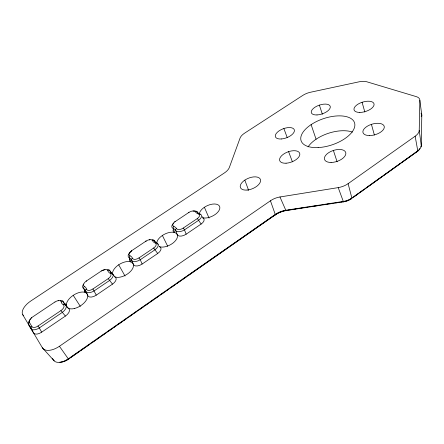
<?xml version="1.0" encoding="UTF-8"?>
<svg xmlns="http://www.w3.org/2000/svg" width="444" height="444" viewBox="0 0 444 444"><rect width="100%" height="100%" fill="white"/><g stroke="black" fill="none" stroke-linecap="round" stroke-linejoin="round"><path stroke-width="0.67" d="M420.712 146.892A1.687 1.365 -2.4 0 0 421.284 145.704L419.23 130.403L419.863 100.327A12.865 6.083 -15.4 0 0 416.289 96.631L366.7 81.752A11.705 5.239 -17.6 0 0 359.035 81.824L310.611 92.219A11.267 5.028 -19.5 0 0 302.758 95.427L244.727 133.083A11.483 5.372 -22 0 0 240.076 138.056L229.343 167.477A11.96 5.866 -23.7 0 1 224.287 173.016L30.741 301.038A14.019 7.071 -34.1 0 0 22.744 314.724L42.374 347.791L53.435 360.045A1.881 1.454 -33.6 0 0 54.357 360.467M29.232 321.345L29.393 320.646M30.969 318.298L31.685 317.649M353.996 196.686L357.931 193.867M360.178 192.258L362.987 190.248M366.356 187.834L370.851 184.615M371.972 183.805L382.084 176.562M383.211 175.757L388.267 172.139M389.388 171.334L394.444 167.71M395.571 166.905L400.627 163.287M402.314 162.077L406.804 158.858M407.931 158.053L412.987 154.429M414.108 153.624L416.355 152.014M353.03 197.558L417.088 151.665A10.373 5.428 -14.6 0 0 419.708 148.851M42.374 347.791A15.152 8.253 -35.3 0 0 59.435 346.27L270.44 200.782A13.609 7.548 -21.5 0 1 279.97 196.97L338.211 187.612A13.786 7.52 -18 0 0 348.107 183.666L415.151 136.219A13.62 6.882 -15.1 0 0 419.23 130.403M70.735 357.442L74.714 354.667M75.852 353.874L79.265 351.493M80.969 350.305L84.948 347.524M86.652 346.337L89.494 344.35M91.769 342.768L95.183 340.387M96.886 339.194L100.866 336.419M102.57 335.226L105.417 333.244M107.687 331.657L111.1 329.276M113.375 327.689L115.645 326.101M118.493 324.12L121.334 322.139M123.604 320.551L125.88 318.964M129.293 316.583L131.568 314.996M134.41 313.014L136.114 311.821M140.093 309.046L143.506 306.665M145.21 305.478L148.052 303.491M150.327 301.903L153.735 299.522M156.011 297.935L158.286 296.353M161.128 294.366L163.969 292.385M166.245 290.798L168.52 289.211M171.928 286.83L174.203 285.242M177.045 283.261L180.458 280.88M182.734 279.293L186.141 276.912M187.845 275.724L229.348 246.764M230.486 245.97L274.83 215.024M30.375 319.369A7.298 3.885 -33.6 0 0 28.71 324.564L33.566 332.95A7.332 3.852 -35 0 0 41.686 332.151L65.385 316.078L60.928 310.6A5.417 2.836 -33.6 0 0 63.264 304.751A14.347 7.526 -32.7 0 1 61.244 301.909A5.361 2.781 -33.5 0 0 54.967 302.009L54.973 302.042M83.633 284.032A6.971 3.774 -29.9 0 0 83.761 288.644A12.56 6.61 -32.7 0 1 85.648 291.025L87.646 295.204A7.015 3.763 -32 0 0 96.265 295.143L112.493 284.132A6.926 3.73 -31.1 0 0 114.835 276.84M157.22 243.523L156.899 243.068A11.76 6.249 -27.4 0 1 154.64 241.048A1.671 1.399 -23.6 0 0 152.553 240.67A5.001 2.642 -28.3 0 0 146.082 241.07L131.652 250.721A5.051 2.664 -29.1 0 0 129.992 255.8A1.687 1.321 -64.6 0 0 129.426 257.981A12.116 6.438 -30.1 0 1 131.557 260.129L133.361 264.324A6.782 3.663 -29.3 0 0 142.119 264.052L157.698 253.48A6.71 3.624 -28.3 0 0 159.64 246.753M173.843 223.038A6.555 3.535 -24.4 0 0 173.288 228.527A11.76 6.249 -27.4 0 1 175.641 230.458L177.261 234.671A6.593 3.546 -26.6 0 0 186.147 234.193L201.115 224.042L198.59 220.324A1.654 0.372 56 0 0 197.275 218.598A4.917 2.603 -25.7 0 0 198.34 213.908A13.081 6.854 -24.9 0 1 195.527 211.849M54.945 301.976L32.534 317.016A5.467 2.808 -34.7 0 0 29.448 322.449L31.94 326.606A5.522 2.864 -34.8 0 0 32.301 327.028L32.789 327.295A5.489 2.847 -34.8 0 0 35.287 327.272L36.203 326.962A5.522 2.864 -34.8 0 0 38.04 325.979L60.928 310.6M113.792 275.502L112.043 273.26A12.116 6.438 -30.1 0 1 110.018 271.018A1.721 1.415 -18.3 0 0 107.825 270.662A5.162 2.714 -30.9 0 0 101.448 270.923L86.43 280.969A5.223 2.742 -31.8 0 0 84.332 286.419A14.347 7.526 -32.7 0 1 86.497 289.122A5.273 2.792 -31.9 0 0 92.946 288.955L108.242 278.638A5.211 2.769 -31 0 0 110.134 273.227M129.998 255.8A13.842 7.337 -30 0 1 132.434 258.23A5.1 2.72 -29.2 0 0 138.983 257.914L153.657 248.013A5.051 2.692 -28.3 0 0 155.128 242.968A13.398 7.098 -27.4 0 1 152.547 240.67M193.051 211.116A6.505 3.569 -27.2 0 1 197.525 212.254A11.483 6.033 -24.9 0 0 199.989 214.064A6.56 3.402 -27.8 0 1 198.59 220.324L184.493 229.848A6.616 3.369 -25.1 0 1 175.635 230.458A1.659 1.399 -26.8 0 1 176.54 228.571A4.956 2.631 -26.5 0 0 183.178 228.105L197.275 218.598M174.808 221.795A1.632 0.327 56.1 0 1 175.108 221.656L188.978 212.376A4.878 2.553 -25.7 0 1 195.538 211.844A1.626 1.382 -29.8 0 1 197.525 212.254L198.457 213.78M288.539 210.062L290.587 209.746M291.952 209.54L293.318 209.329M294.683 209.118L296.054 208.913M297.419 208.702L302.198 207.975M306.293 207.348L307.664 207.137M312.443 206.41L316.539 205.783M317.904 205.578L319.275 205.367M324.053 204.64L325.419 204.429M326.784 204.218L328.149 204.012M329.515 203.802L330.88 203.596M335.664 202.864L337.029 202.653M338.395 202.447L339.76 202.236M341.125 202.031L342.491 201.82M146.082 241.07L145.804 240.981L145.904 241.331M153.657 248.013L157.698 253.48M131.652 250.721L131.402 250.588L131.579 251.104M138.983 257.909L140.287 259.707L142.119 264.047M22.744 314.724L23.66 315.751M108.242 278.638L112.493 284.132M92.946 288.95L96.259 295.143M113.964 275.73L114.83 276.845A11.611 6.227 -30.2 0 0 132.007 269.602A11.611 6.227 -30.2 0 0 125.069 261.916A11.611 6.227 -30.2 0 0 112.61 274.381M111.799 273.332L110.018 271.018A6.888 3.768 -32.6 0 0 107.498 269.369M157.864 244.433L158.186 244.888M159.146 246.242L159.463 246.692A11.272 6.044 -27.5 0 0 175.924 240.149A11.272 6.044 -27.5 0 0 170.18 232.334A11.272 6.044 -27.5 0 0 156.782 243.046M59.435 346.27L68.631 359.329L68.459 359.03A11.25 6.333 -35.8 0 1 64.78 361.044M155.672 242.552L154.64 241.048A6.671 3.68 -29.9 0 0 152.109 239.599M39.017 327.467L41.686 332.145M202.436 216.655L203.091 217.632M38.695 326.989L38.04 325.979M200.139 214.297L199.989 214.064A1.637 1.215 -71.8 0 0 198.34 213.908M73.227 295.31L80.314 306.366M52.375 358.286L53.435 360.045A13.12 7.37 -35.8 0 0 68.276 358.846L275.263 214.435A15.052 8.619 -21.4 0 1 285.792 210.24L343.306 201.448A11.949 6.727 -17.8 0 0 351.87 198.041L417.771 150.843A11.805 6.166 -14.7 0 0 421.284 145.704L421.794 115.146L419.863 100.327M86.486 281.274L86.236 280.813M118.692 264.791L125.03 276.04M101.337 271.034L101.238 270.801M162.382 235.464L167.715 246.287M279.97 196.97L285.792 210.24A1.648 0.5 81.2 0 0 286.491 210.373A16.7 9.59 -21.4 0 0 275.452 214.602M204.39 207.265L209.046 218.093M186.147 234.193L184.493 229.848A1.665 0.339 55.9 0 0 183.178 228.105M288.589 151.654L292.418 161.827M244.816 180.131L248.662 190.432M283.86 128.532L287.229 137.585M338.211 187.612L343.306 201.448A1.698 0.389 81.1 0 0 343.817 201.809M270.44 200.782L275.263 214.435A1.648 0.516 55 0 1 275.014 215.118M311.116 124.625L316.067 139.244M319.386 105.117L322.366 114.241M333.394 150.438L337.118 161.821M362.082 102.287L364.813 111.977M371.417 124.353L374.386 135.032M348.107 183.666L351.87 198.041A1.704 0.694 53.5 0 1 351.187 198.696A10.245 5.783 -17.7 0 1 343.861 201.615M415.151 136.219L417.771 150.843A1.648 0.849 52.6 0 1 416.916 151.615M65.39 316.084A7.198 3.818 -33.8 0 0 68.348 308.241L65.318 304.712A12.56 6.61 -32.7 0 1 63.542 302.225A7.154 3.846 -35.3 0 0 60.206 300.366M63.259 304.751A1.787 1.421 -55 0 1 65.318 304.712A7.221 3.674 -35.4 0 1 62.199 312.465L39.327 327.911A7.37 3.73 -33.5 0 1 31.191 328.743A1.854 1.482 -31.2 0 1 31.94 326.612M64.619 303.69A7.121 3.735 -33.6 0 1 66.406 305.516L63.542 302.225A1.782 1.426 -14.2 0 0 61.244 301.909M58.125 300.827A7.154 3.846 -35.3 0 1 58.419 300.732M30.514 326.823A7.254 3.768 -34.8 0 0 30.803 328.31L28.71 324.564A1.837 1.471 -30.9 0 1 29.448 322.449M86.497 289.122A1.765 1.426 -16.3 0 0 85.648 291.025A7.037 3.602 -30.2 0 0 94.25 290.814L109.54 280.48A6.954 3.596 -32.9 0 0 112.043 273.26A1.726 1.36 -61.7 0 0 110.134 273.227A13.803 7.315 -30 0 1 107.82 270.668M110.778 272.766A6.86 3.652 -31 0 1 112.315 273.704M102.636 270.662A6.888 3.768 -32.6 0 1 104.973 269.68M84.371 290.193A6.943 3.68 -31.9 0 0 85.575 292.596L83.761 288.644A1.743 1.388 -58.3 0 1 84.338 286.419M132.434 258.23A1.704 1.415 -21 0 0 131.557 260.129A6.799 3.491 -27.6 0 0 140.293 259.707L154.967 249.794A6.738 3.508 -30.3 0 0 156.899 243.068A1.676 1.288 -67.3 0 0 155.123 242.973M149.4 239.938A6.671 3.68 -29.9 0 1 149.972 239.788M129.731 259.068A6.716 3.585 -29.3 0 0 131.03 261.971L129.426 257.981A6.738 3.663 -27.1 0 1 131.285 251.443M173.793 226.429A13.398 7.098 -27.4 0 1 176.473 228.61M202.708 217.843A6.543 3.502 -25.7 0 1 201.121 224.048M173.16 229.787A6.532 3.474 -26.6 0 0 174.697 232.551L173.288 228.527A1.643 1.249 -69.7 0 1 173.854 226.385A4.912 2.581 -26.6 0 1 175.108 221.65M188.678 212.665A1.621 0.361 56.1 0 1 188.978 212.376M308.064 146.914A27.811 14.097 -18.4 0 1 352.442 132.084M199.328 213.936A11 5.833 -24.9 0 1 212.31 204.135A11 5.833 -24.9 0 1 218.681 211.078A11 5.833 -24.9 0 1 202.936 217.865M420.995 113.153A11.161 5.456 -15 0 1 421.794 115.146A1.593 1.321 -4.7 0 1 421.162 116.367M62.787 361.705A11.25 6.333 -35.8 0 1 61.799 361.91M419.475 148.873A10.123 5.3 -14.6 0 1 419.314 149.156M418.442 150.294A10.123 5.3 -14.6 0 1 417.255 151.365M351.343 198.762A10.501 5.922 -17.7 0 1 343.834 201.754L286.447 210.512A16.45 9.446 -21.4 0 0 274.958 215.096L68.537 359.152A11.527 6.488 -35.8 0 1 59.801 362.254M74.598 308.469A12.032 6.388 -32.8 0 0 87.263 294.128A12.032 6.388 -32.8 0 0 69.242 298.768A12.032 6.388 -32.8 0 0 74.598 308.469M318.143 147.575A28.188 13.781 -18.7 0 0 354.534 122.777A28.188 13.781 -18.7 0 0 310.739 124.881A28.188 13.781 -18.7 0 0 318.143 147.575M247.119 190.049A10.795 5.611 -22.5 0 0 260.417 179.426A10.795 5.611 -22.5 0 0 243.689 180.952A10.795 5.611 -22.5 0 0 247.119 190.049M331.063 162.46A11.156 5.778 -18.3 0 0 345.771 152.636A11.156 5.778 -18.3 0 0 328.549 152.758A11.156 5.778 -18.3 0 0 331.063 162.46M286.053 163.209A10.645 5.378 -20.5 0 0 299.722 153.402A10.645 5.378 -20.5 0 0 283.322 154.29A10.645 5.378 -20.5 0 0 286.053 163.209M281.357 138.972A10.073 4.812 -20.6 0 0 294.328 129.876A10.073 4.812 -20.6 0 0 278.876 131.008A10.073 4.812 -20.6 0 0 281.357 138.972M317.005 114.941A9.968 4.612 -19 0 0 330.247 106.449A9.968 4.612 -19 0 0 315.057 107.171A9.968 4.612 -19 0 0 317.005 114.941M359.823 112.432A10.445 4.912 -17.2 0 0 374.064 103.968A10.445 4.912 -17.2 0 0 358.191 104.046A10.445 4.912 -17.2 0 0 359.823 112.432M369.23 135.57A11.061 5.495 -16.6 0 0 384.254 126.496A11.061 5.495 -16.6 0 0 367.293 126.224A11.061 5.495 -16.6 0 0 369.23 135.57"/></g></svg>
